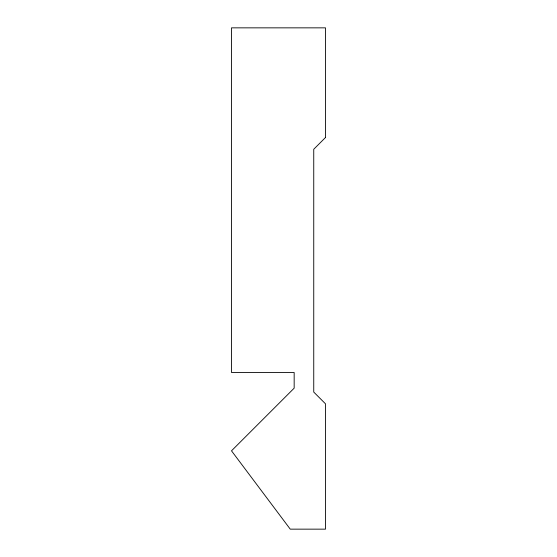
<?xml version="1.0" encoding="UTF-8"?>
<svg xmlns="http://www.w3.org/2000/svg" width="557" height="557" viewBox="0 0 557 557"><rect width="100%" height="100%" fill="white"/><g stroke="black" fill="none" stroke-linecap="round" stroke-linejoin="round"><path stroke-width="0.84" d="M325.497 137.509L313.744 149.262L313.744 392.072L325.497 403.825L325.497 529.15L290.253 529.15L231.503 450.822L294.166 388.159L294.166 372.494L231.503 372.494L231.503 27.85L325.497 27.85L325.497 137.509"/></g></svg>
